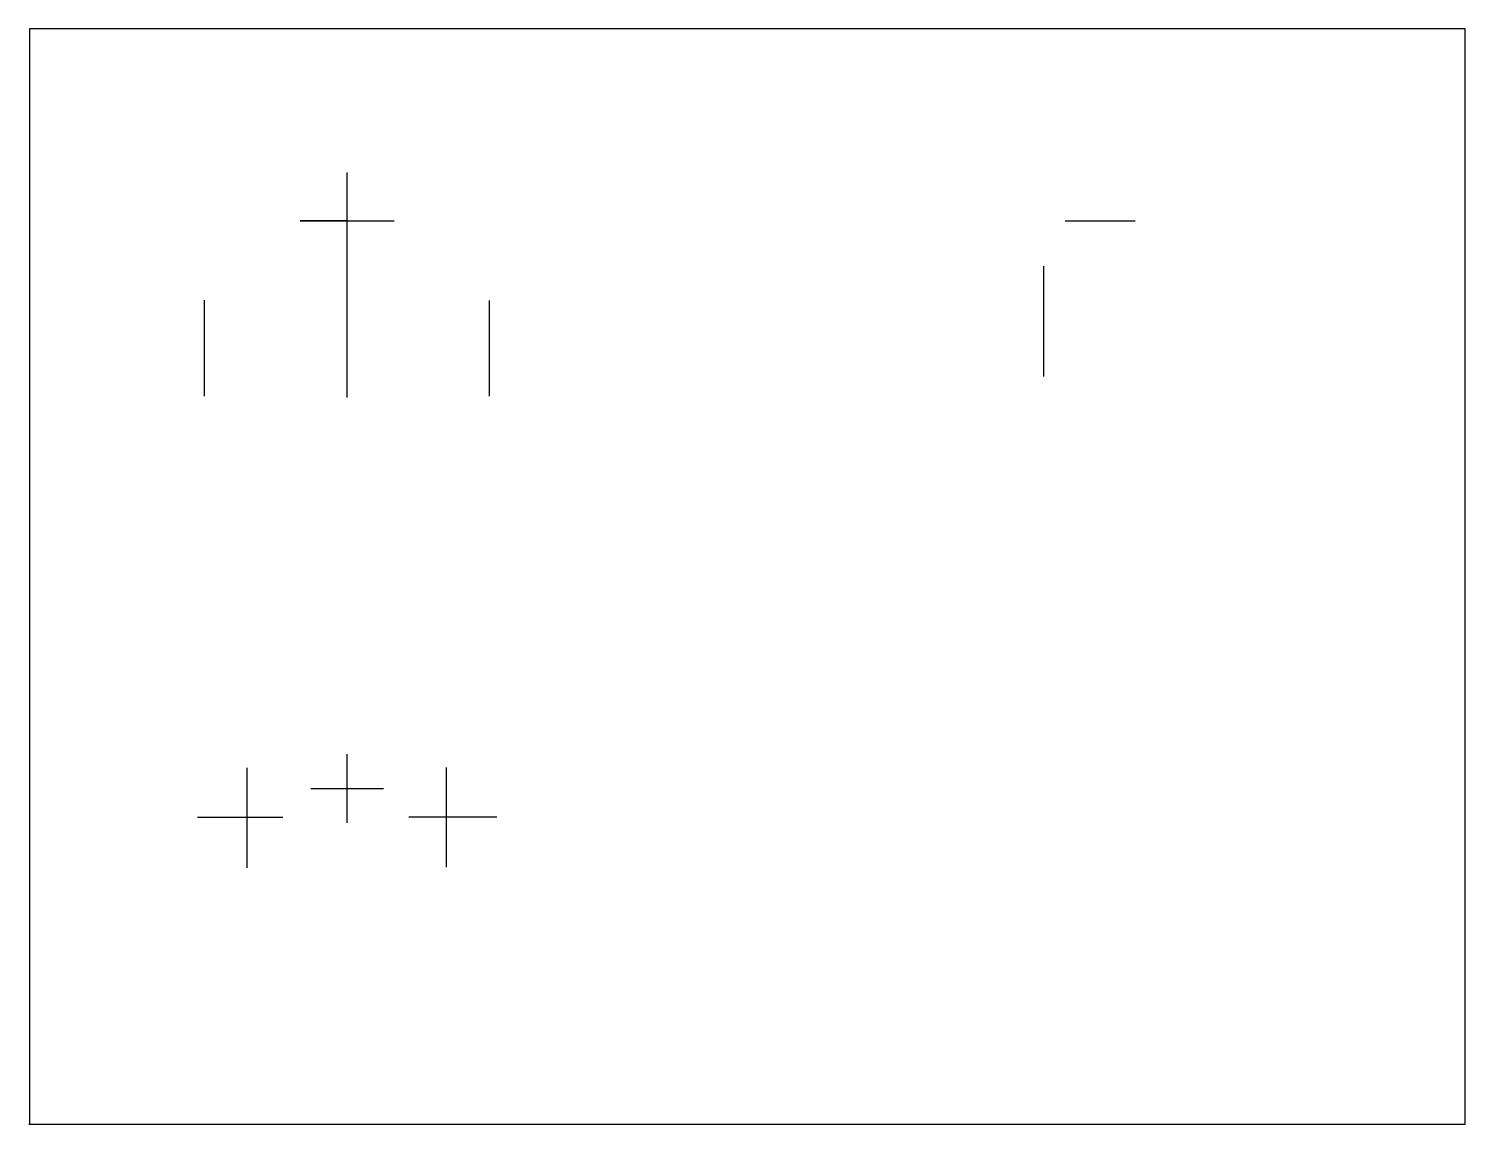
# Paper-space layout 'Layout1' of a CAD drawing. Header units: millimetres, sheet in inches. Extents: x 0 to 10.5, y 0 to 8.
import ezdxf

# ---------------------------------------------------------------- set-up
doc = ezdxf.new("R2010")
doc.units = ezdxf.units.MM
doc.header["$MEASUREMENT"] = 0
doc.layers.add('ašys', color=10, linetype='Continuous')
doc.layers.add('matmenys', color=160, linetype='Continuous')

psp = doc.layouts.get("Layout1")

# ---------------------------------------------------------------- linework, layer by layer
at = {"layer": 'ašys'}
for points in [[(2.318, 6.949), (2.318, 5.303)], [(2.318, 6.596), (1.979, 6.596), (2.665, 6.596)], [(7.569, 6.596), (8.08, 6.596)], [(7.409, 6.263), (7.409, 5.456)], [(1.276, 6.016), (1.276, 5.313)], [(3.36, 6.012), (3.36, 5.313)], [(2.318, 2.696), (2.318, 2.196)], [(1.589, 2.597), (1.589, 1.865)], [(3.047, 1.87), (3.047, 2.599)], [(2.057, 2.445), (2.586, 2.445)], [(1.228, 2.237), (1.852, 2.237)], [(3.414, 2.237), (2.773, 2.237)]]:
    psp.add_lwpolyline(points, dxfattribs=at)
at = {"layer": 'matmenys'}
psp.add_lwpolyline([(-0.005, -0.008), (10.492, -0.008), (10.492, 7.999), (0, 7.999), (0, -0.008)], dxfattribs=at)

doc.saveas('drawing.dxf')
